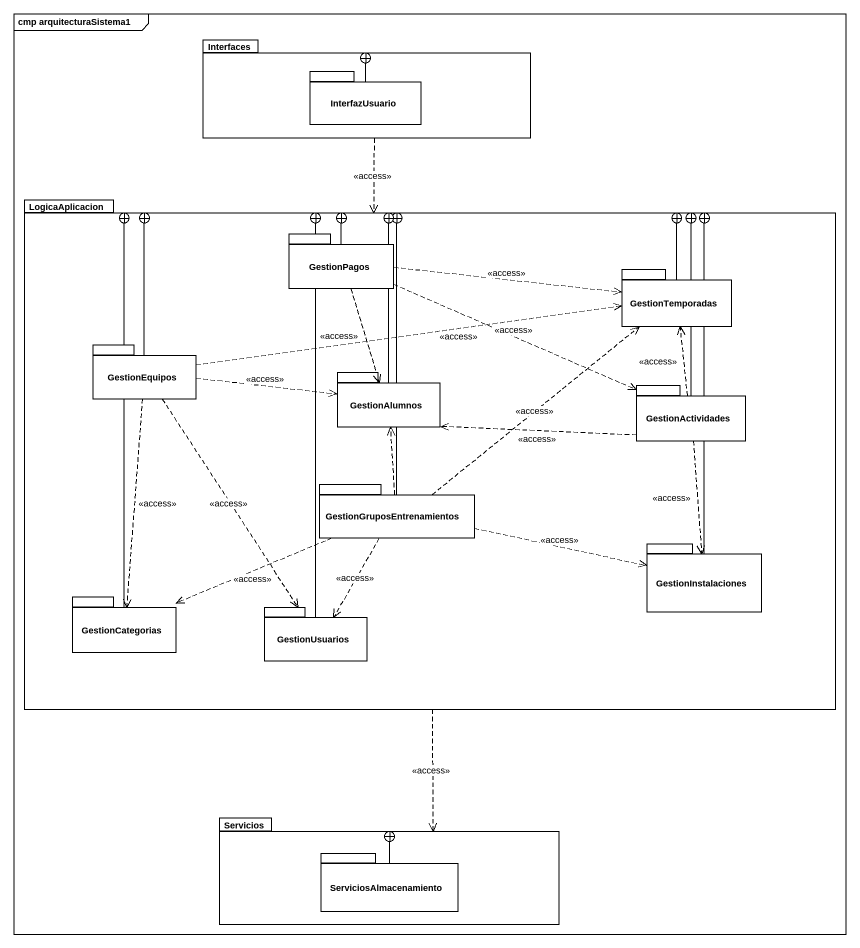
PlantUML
@startuml
mainframe cmp arquitecturaSistema1
package Interfaces {
  package InterfazUsuario {
  }
}
package LogicaAplicacion {
  package GestionPagos {
  }
  package GestionTemporadas {
  }
  package GestionEquipos {
  }
  package GestionAlumnos {
  }
  package GestionActividades {
  }
  package GestionGruposEntrenamientos {
  }
  package GestionInstalaciones {
  }
  package GestionCategorias {
  }
  package GestionUsuarios {
  }
}
package Servicios {
  package ServiciosAlmacenamiento {
  }
}
Interfaces ..> LogicaAplicacion : <<access>>
InterfazUsuario -up-+ Interfaces
LogicaAplicacion ..> Servicios : <<access>>
GestionPagos --+ LogicaAplicacion
GestionPagos .right.> GestionTemporadas : <<access>>
GestionPagos ..> GestionAlumnos : <<access>>
GestionPagos .right.> GestionActividades : <<access>>
GestionTemporadas --+ LogicaAplicacion
GestionEquipos -right-+ LogicaAplicacion
GestionEquipos .right.> GestionTemporadas : <<access>>
GestionEquipos .right.> GestionAlumnos : <<access>>
GestionEquipos ..> GestionCategorias : <<access>>
GestionEquipos ..> GestionUsuarios : <<access>>
GestionAlumnos --+ LogicaAplicacion
GestionActividades -left-+ LogicaAplicacion
GestionActividades .up.> GestionTemporadas : <<access>>
GestionActividades .left.> GestionAlumnos : <<access>>
GestionActividades ..> GestionInstalaciones : <<access>>
GestionGruposEntrenamientos -up-+ LogicaAplicacion
GestionGruposEntrenamientos .up.> GestionTemporadas : <<access>>
GestionGruposEntrenamientos .up.> GestionAlumnos
GestionGruposEntrenamientos .right.> GestionInstalaciones : <<access>>
GestionGruposEntrenamientos .left.> GestionCategorias : <<access>>
GestionGruposEntrenamientos ..> GestionUsuarios : <<access>>
GestionInstalaciones -left-+ LogicaAplicacion
GestionCategorias -right-+ LogicaAplicacion
GestionUsuarios -up-+ LogicaAplicacion
ServiciosAlmacenamiento -up-+ Servicios
@enduml
